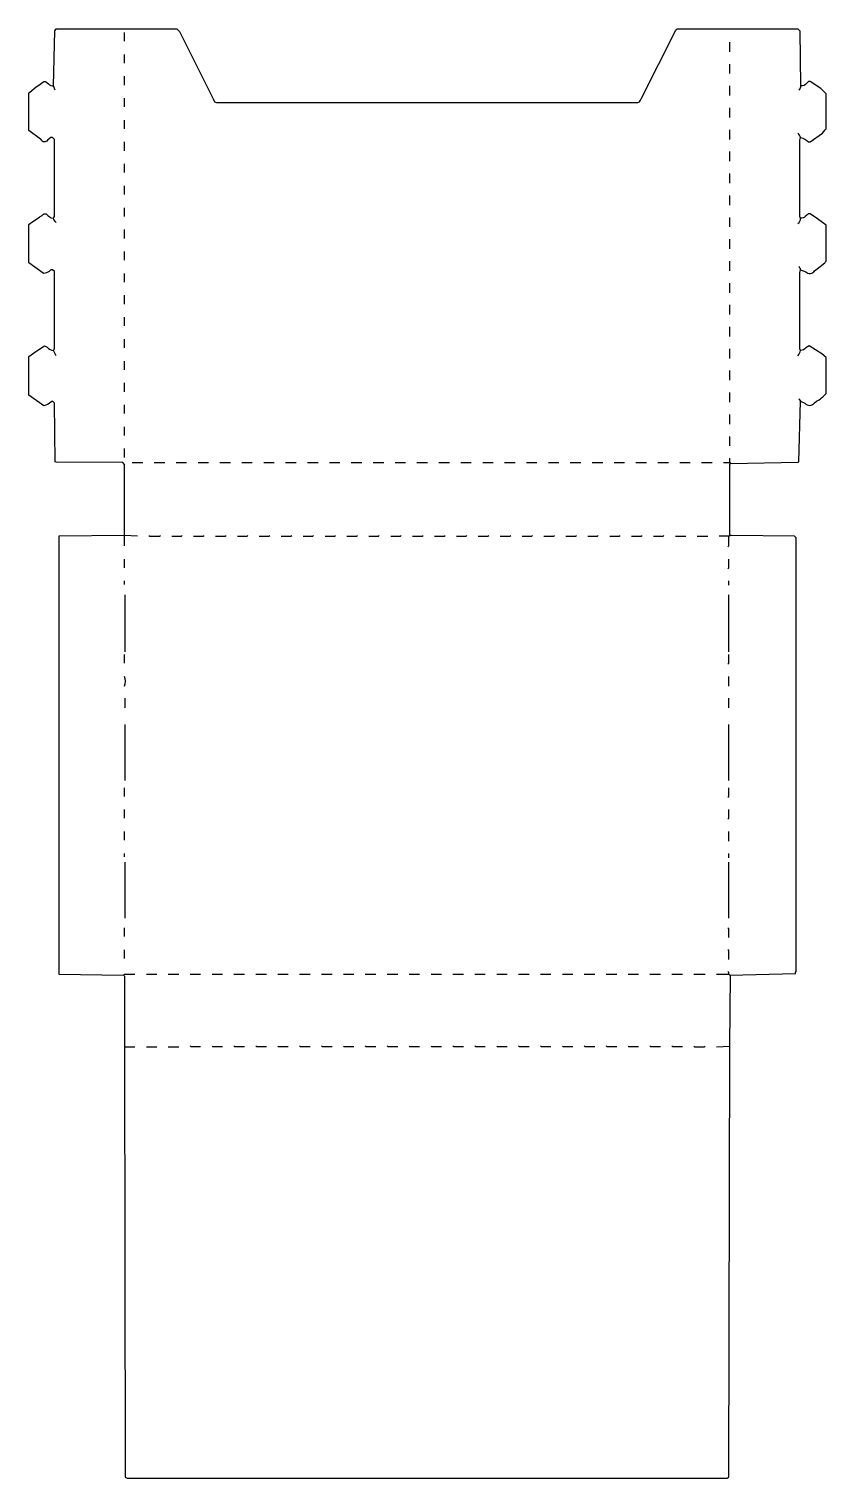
# Model space of a CAD drawing. Extents: x 47 to 957, y 85 to 1739.
import ezdxf

# ---------------------------------------------------------------- set-up
doc = ezdxf.new("R2010")
doc.units = 0
doc.layers.get('0').update_dxf_attribs({"linetype": 'CONTINUOUS'})

msp = doc.modelspace()

# ---------------------------------------------------------------- linework, layer by layer
at = {"color": 250, "linetype": 'CONTINUOUS'}
for points in [[(77, 1669), (75, 1674), (76.491808, 1736.992068), (78, 1739), (216, 1739), (219, 1736), (256.8, 1659.9), (257.2, 1659.1), (259, 1656), (261, 1655), (742, 1655), (744, 1656), (745.2, 1657.9), (746.2, 1659.9), (785, 1737), (786, 1738), (787, 1739), (925, 1739), (927, 1737), (928, 1674, -0.165541), (926, 1669)], [(78, 1518, -0.155754), (75, 1523), (75.2, 1523.9), (76, 1525), (76, 1613), (74, 1615), (72, 1615), (68, 1612, -0.661514), (60.82, 1612.76), (60.153846, 1613.230769), (47, 1623), (47, 1666), (48, 1667), (55.1, 1672.8), (57, 1674), (64, 1679), (66, 1679), (69.18, 1676.24, 0.264812), (75, 1674)], [(928, 1615, -0.193382), (937, 1610), (939, 1610), (952.9, 1620.2), (956.2, 1623.9), (957, 1625), (957, 1665), (951, 1671), (939, 1679), (937, 1679), (935, 1677, -0.248308), (928, 1674)], [(925, 1517, 0.20466), (928, 1523), (927, 1525), (927, 1612), (928, 1615, 0.155754), (925, 1620)], [(78, 1366), (75, 1372), (75.2, 1372.9), (76, 1374), (76, 1462), (74, 1464), (72, 1464), (69.9, 1462.2, -0.10625), (63.9, 1459.8), (63.153846, 1460.230769), (47, 1472), (47, 1516), (49.1, 1517.8), (58.9, 1524.2, -0.103766), (62, 1526, -0.62175), (68.82, 1525.76), (72.3, 1523.6), (75, 1523)], [(928, 1464), (933.846154, 1461.769231, 0.458786), (944, 1463), (946.9, 1465.2), (955.8, 1472.1), (956.2, 1472.9), (957, 1474), (957, 1515), (953.153846, 1518.230769), (947.153846, 1522.230769), (939, 1528), (937, 1528), (933, 1525, -0.278194), (928, 1523)], [(925, 1366, 0.09859), (928, 1372), (927, 1374), (927, 1461), (928, 1464, 0.120666), (926, 1468)], [(156, 1149), (156, 1161), (156, 1242), (154, 1244), (77.9, 1244.7), (76.99911, 1245.029824), (76, 1312), (74, 1314), (72, 1313, -0.115768), (64, 1309), (47, 1321), (47, 1365), (55, 1371), (56.1, 1371.8), (64.8, 1377.4), (67.82, 1375.76, 0.188349), (75, 1372)], [(926, 1317), (928, 1314), (932.846154, 1311.769231, 0.467924), (943.9, 1312.2), (946, 1314, 0.09902), (957, 1323), (957, 1364), (952.153846, 1368.230769), (937.8, 1377.4), (934, 1375, -0.20466), (928, 1372)]]:
    msp.add_lwpolyline(points, format="xyb", dxfattribs=at)
for points in [[(156, 1725), (156, 1735)], [(847, 1713), (847, 1724)], [(156, 1700), (156, 1710)], [(847, 1688), (847, 1699)], [(156, 1675), (156, 1685)], [(847, 1663), (847, 1674)], [(156, 1650), (156, 1660)], [(847, 1638), (847, 1649)], [(156, 1625), (156, 1635)], [(847, 1613), (847, 1624)], [(156, 1600), (156, 1610)], [(847, 1588), (847, 1599)], [(156, 1575), (156, 1585)], [(847, 1563), (847, 1574)], [(156, 1550), (156, 1560)], [(847, 1538), (847, 1549)], [(156, 1525), (156, 1535)], [(847, 1513), (847, 1524)], [(156, 1500), (156, 1510)], [(847, 1488), (847, 1499)], [(156, 1475), (156, 1485)], [(847, 1463), (847, 1474)], [(156, 1450), (156, 1460)], [(847, 1438), (847, 1449)], [(156, 1425), (156, 1435)], [(847, 1413), (847, 1424)], [(156, 1400), (156, 1410)], [(847, 1388), (847, 1399)], [(156, 1375), (156, 1385)], [(847, 1363), (847, 1374)], [(156, 1350), (156, 1360)], [(847, 1338), (847, 1349)], [(156, 1325), (156, 1335)], [(847, 1313), (847, 1324)], [(156, 1300), (156, 1310)], [(840, 1244), (847, 1244), (848, 1243), (925.1, 1244.7), (926.000917, 1245.030275), (928, 1314)], [(847, 1288), (847, 1299)], [(156, 1275), (156, 1285)], [(847, 1263), (847, 1274)], [(156, 1250), (156, 1260)], [(165, 1244), (177, 1244)], [(190, 1244), (202, 1244)], [(215, 1244), (227, 1244)], [(240, 1244), (252, 1244)], [(265, 1244), (277, 1244)], [(290, 1244), (302, 1244)], [(315, 1244), (327, 1244)], [(340, 1244), (352, 1244)], [(365, 1244), (377, 1244)], [(390, 1244), (402, 1244)], [(415, 1244), (427, 1244)], [(440, 1244), (452, 1244)], [(465, 1244), (477, 1244)], [(490, 1244), (502, 1244)], [(515, 1244), (527, 1244)], [(540, 1244), (552, 1244)], [(565, 1244), (577, 1244)], [(590, 1244), (602, 1244)], [(615, 1244), (627, 1244)], [(640, 1244), (652, 1244)], [(665, 1244), (677, 1244)], [(690, 1244), (702, 1244)], [(715, 1244), (727, 1244)], [(740, 1244), (752, 1244)], [(765, 1244), (777, 1244)], [(790, 1244), (802, 1244)], [(815, 1244), (827, 1244)], [(845, 1148), (846, 1149), (846, 1160), (847, 1161), (847, 1242), (848, 1243)], [(847, 1244), (847, 1249)], [(171, 1160), (156, 1161), (81, 1160), (81, 660), (155, 659), (156, 660), (168, 660)], [(832, 660), (846, 660), (847, 659), (921.972244, 660.999229), (922.3, 661.9), (923, 663), (923, 1158), (921, 1160), (848.9, 1160.7), (847, 1161), (846, 1160), (835, 1160)], [(156, 1124), (156, 1134)], [(156, 1105), (156, 1109)], [(157, 1028), (157, 1093)], [(846, 1028), (846, 1093)], [(156, 1015), (156, 1025)], [(846, 989), (846, 1000)], [(846, 964), (846, 975)], [(157, 881), (157, 945)], [(846, 881), (846, 945)], [(156, 863), (156, 873)], [(156, 838), (156, 848)], [(156, 813), (156, 823)], [(156, 794), (156, 798)], [(157, 724), (157, 788)], [(846, 724), (846, 788)], [(156, 703), (156, 713)], [(156, 678), (156, 688)], [(846, 660), (846, 662), (845, 663)], [(155, 659), (156, 658), (156, 577), (156.999983, 86.004073), (159, 85), (844, 85), (845.1, 85.7), (846.000017, 86.004065), (847, 578), (848, 659)], [(181, 660), (193, 660)], [(206, 660), (218, 660)], [(231, 660), (243, 660)], [(256, 660), (268, 660)], [(281, 660), (293, 660)], [(306, 660), (318, 660)], [(331, 660), (343, 660)], [(356, 660), (368, 660)], [(381, 660), (393, 660)], [(406, 660), (418, 660)], [(431, 660), (443, 660)], [(456, 660), (468, 660)], [(481, 660), (493, 660)], [(506, 660), (518, 660)], [(531, 660), (543, 660)], [(556, 660), (568, 660)], [(581, 660), (593, 660)], [(606, 660), (618, 660)], [(631, 660), (643, 660)], [(656, 660), (668, 660)], [(681, 660), (693, 660)], [(706, 660), (718, 660)], [(731, 660), (743, 660)], [(756, 660), (768, 660)], [(781, 660), (793, 660)], [(806, 660), (819, 660)]]:
    msp.add_lwpolyline(points, dxfattribs=at)
at = {"color": 252, "linetype": 'CONTINUOUS'}
for points in [[(184, 1161), (185, 1160), (196, 1160), (197, 1161)], [(210, 1160), (221, 1160), (222, 1161)], [(235, 1160), (246, 1160), (247, 1161)], [(260, 1160), (271, 1160), (272, 1161)], [(285, 1160), (296, 1160), (297, 1161)], [(310, 1160), (321, 1160), (322, 1161)], [(335, 1160), (346, 1160), (347, 1161)], [(360, 1160), (371, 1160), (372, 1161)], [(385, 1160), (396, 1160), (397, 1161)], [(410, 1160), (421, 1160), (422, 1161)], [(435, 1160), (446, 1160), (447, 1161)], [(460, 1160), (471, 1160), (472, 1161)], [(485, 1160), (496, 1160), (497, 1161)], [(510, 1160), (521, 1160), (522, 1161)], [(535, 1160), (546, 1160), (547, 1161)], [(560, 1160), (571, 1160), (572, 1161)], [(585, 1160), (596, 1160), (597, 1161)], [(610, 1160), (621, 1160), (622, 1161)], [(635, 1160), (646, 1160), (647, 1161)], [(660, 1160), (671, 1160), (672, 1161)], [(685, 1160), (696, 1160), (697, 1161)], [(710, 1160), (721, 1160), (722, 1161)], [(735, 1160), (746, 1160), (747, 1161)], [(760, 1160), (771, 1160), (772, 1161)], [(845, 1123), (846, 1124), (846, 1134)], [(845, 1014), (846, 1015), (846, 1025)], [(156, 964), (157, 965), (157, 975)], [(845, 862), (846, 863), (846, 873)], [(845, 837), (846, 838), (846, 848)], [(243, 577), (232, 577), (231, 578)], [(268, 577), (257, 577), (256, 578)], [(293, 577), (282, 577), (281, 578)], [(318, 577), (307, 577), (306, 578)], [(343, 577), (332, 577), (331, 578)], [(368, 577), (357, 577), (356, 578)], [(393, 577), (382, 577), (381, 578)], [(418, 577), (407, 577), (406, 578)], [(443, 577), (432, 577), (431, 578)], [(468, 577), (457, 577), (456, 578)], [(493, 577), (482, 577), (481, 578)], [(518, 577), (507, 577), (506, 578)], [(543, 577), (532, 577), (531, 578)], [(568, 577), (557, 577), (556, 578)], [(593, 577), (582, 577), (581, 578)], [(618, 577), (607, 577), (606, 578)], [(643, 577), (632, 577), (631, 578)], [(668, 577), (657, 577), (656, 578)], [(693, 577), (682, 577), (681, 578)], [(718, 577), (707, 577), (706, 578)], [(743, 577), (732, 577), (731, 578)], [(768, 577), (757, 577), (756, 578)], [(793, 577), (782, 577), (781, 578)], [(806, 578), (807, 577), (818, 577), (819, 578)], [(832, 577), (847, 578)]]:
    msp.add_lwpolyline(points, dxfattribs=at)
at = {"color": 251, "linetype": 'CONTINUOUS'}
for points in [[(785, 1160), (797, 1160)], [(810, 1160), (822, 1160)], [(846, 1104), (846, 1109)], [(846, 812), (846, 823)], [(846, 793), (846, 798)], [(846, 702), (846, 712), (845, 713)], [(846, 677), (846, 687), (845, 688)], [(156, 577), (168, 577)], [(181, 577), (193, 577)], [(206, 577), (218, 577)]]:
    msp.add_lwpolyline(points, dxfattribs=at)
msp.add_lwpolyline([(156, 989, 0.220336), (156, 1000)], format="xyb", dxfattribs=at)

doc.saveas('drawing.dxf')
